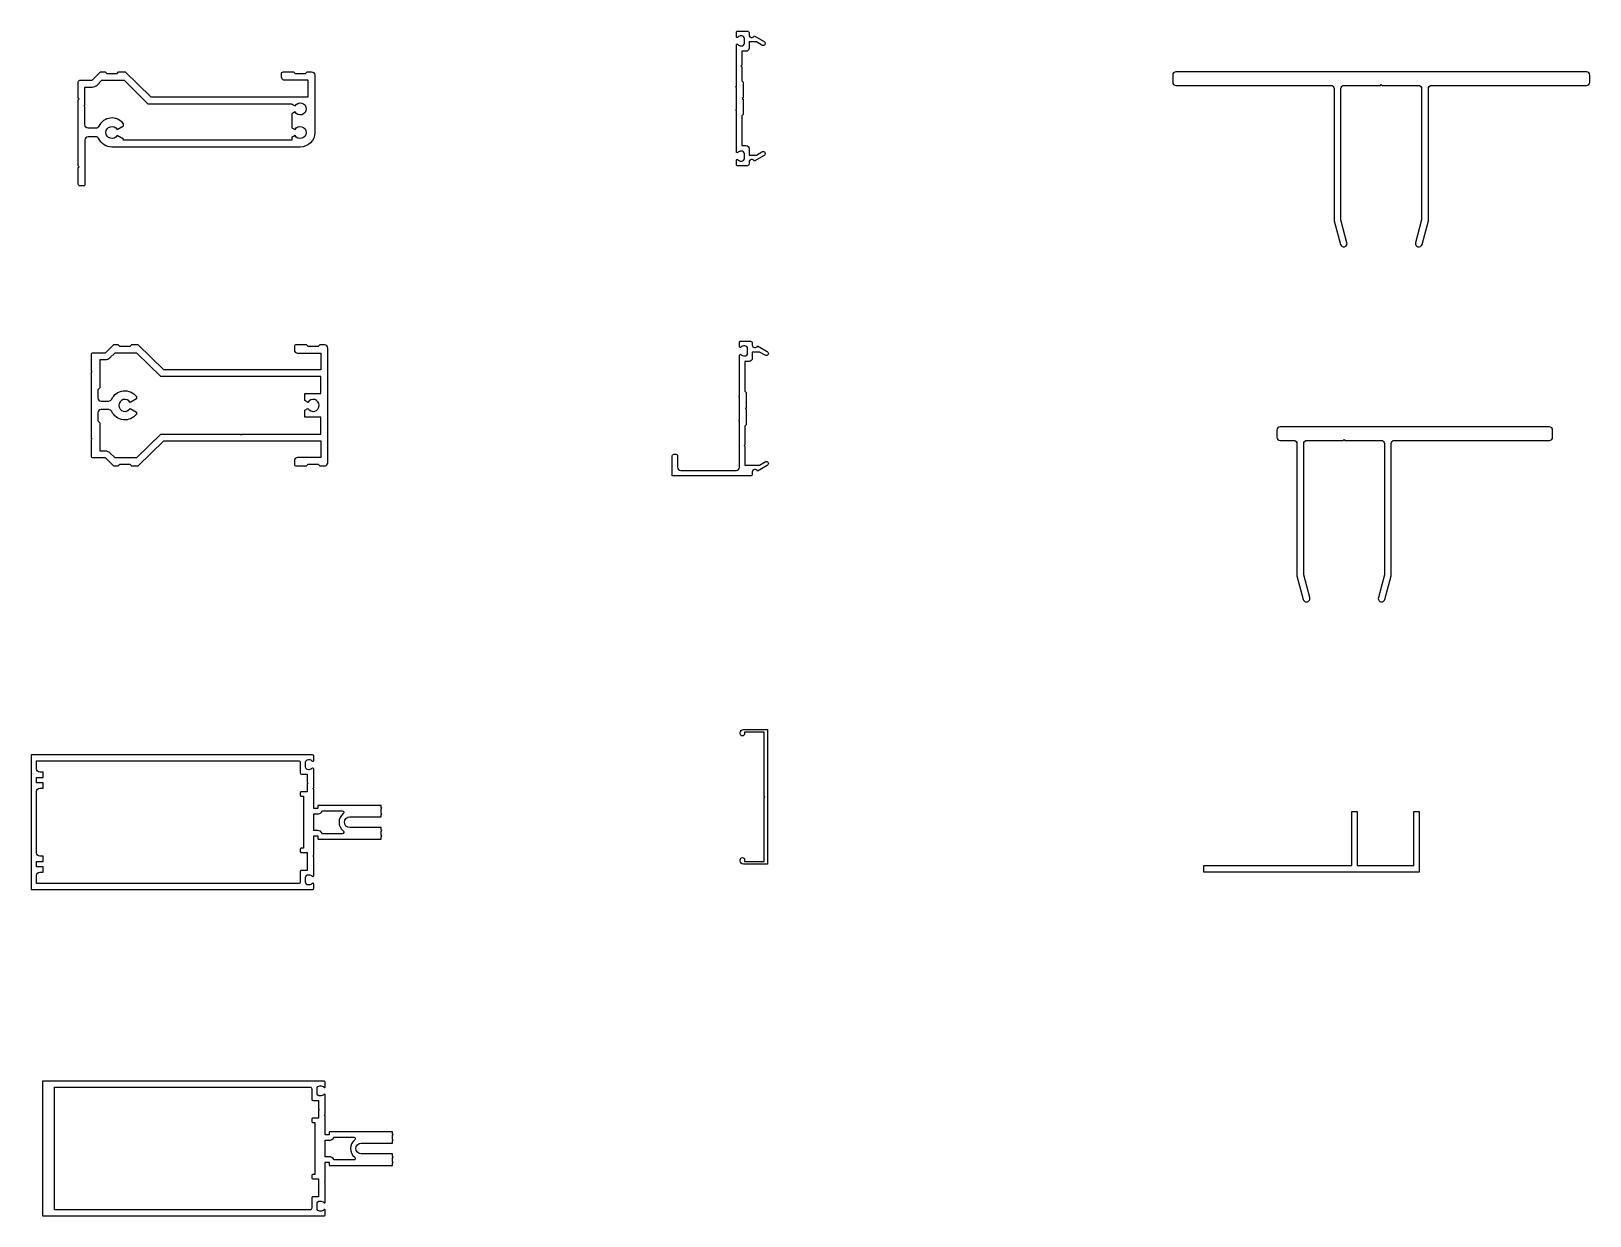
# Model space of a CAD drawing. Extents: x 514 to 723, y 315 to 349.
# Drawn here: x 648.55 to 677.51, y 327.47 to 349.47 of the extents above; entities that cross this region are included whole.
import ezdxf

# ---------------------------------------------------------------- set-up
doc = ezdxf.new("R2010")
doc.units = 0
doc.header["$MEASUREMENT"] = 0
doc.layers.add('SHAPE', color=7, linetype='Continuous')

msp = doc.modelspace()

# ---------------------------------------------------------------- linework, layer by layer
at = {"layer": 'SHAPE'}
for points in [[(661.893, 347.173), (662.028, 347.173), (662.133, 347.234, -1), (662.173, 347.164), (661.99, 347.059, 0.84909), (661.893, 347.043), (661.893, 347.003, -0.414214), (661.863, 346.973), (661.677, 346.973, -0.414214), (661.657, 346.993), (661.657, 347.075, -0.669376), (661.683, 347.086, 0.199773), (661.747, 347.059), (661.757, 347.059, 0.414214), (661.807, 347.109), (661.807, 347.197, 0.414214), (661.757, 347.247), (661.747, 347.247, 0.199773), (661.683, 347.22, -0.669376), (661.657, 347.231), (661.657, 347.991), (661.642, 348.006), (661.657, 348.021), (661.657, 348.426), (661.642, 348.441), (661.657, 348.456), (661.657, 349.215, -0.669376), (661.683, 349.226, 0.199773), (661.747, 349.199), (661.757, 349.199, 0.414214), (661.807, 349.249), (661.807, 349.337, 0.414214), (661.757, 349.387), (661.747, 349.387, 0.199773), (661.683, 349.36, -0.669376), (661.657, 349.371), (661.657, 349.453, -0.414214), (661.677, 349.473), (661.863, 349.473, -0.414214), (661.893, 349.443), (661.893, 349.403, 0.84909), (661.99, 349.387), (662.173, 349.282, -1), (662.133, 349.212), (662.028, 349.273), (661.893, 349.273), (661.893, 349.159, -0.414214), (661.833, 349.099), (661.757, 349.099), (661.757, 348.839), (661.742, 348.824), (661.757, 348.809), (661.757, 348.548), (661.782, 348.523), (661.782, 348.238), (661.767, 348.223), (661.782, 348.208), (661.782, 347.923), (661.757, 347.898), (661.757, 347.347), (661.833, 347.347, -0.414214), (661.893, 347.287)], [(649.554, 346.631, -0.414214), (649.524, 346.601), (649.459, 346.601, -0.414214), (649.429, 346.631), (649.429, 346.941), (649.444, 346.956), (649.429, 346.971), (649.429, 348.201), (649.444, 348.216), (649.429, 348.231), (649.429, 348.531, -0.414214), (649.459, 348.561), (649.689, 348.561), (649.844, 348.716), (649.929, 348.716), (649.959, 348.686), (650.149, 348.686), (650.179, 348.716), (650.301, 348.716), (650.776, 348.251), (653.699, 348.251), (653.699, 348.561), (653.264, 348.561, -0.414214), (653.204, 348.621), (653.204, 348.686, -0.414214), (653.234, 348.716), (653.429, 348.716), (653.459, 348.686), (653.649, 348.686), (653.679, 348.716), (653.764, 348.716, -0.414214), (653.824, 348.656), (653.824, 347.591, -0.414214), (653.554, 347.321), (650.054, 347.321, -0.290987), (649.81, 347.476, 0.290987), (649.755, 347.511), (649.614, 347.511, 0.414214), (649.554, 347.451)], [(669.824, 348.466), (672.704, 348.466, -0.414214), (672.764, 348.406), (672.764, 345.949), (672.882, 345.512, 1), (673.002, 345.544), (672.889, 345.966), (672.889, 348.406, -0.414214), (672.949, 348.466), (673.624, 348.466), (673.639, 348.481), (673.654, 348.466), (674.329, 348.466, -0.414214), (674.389, 348.406), (674.389, 345.966), (674.277, 345.544, 1), (674.397, 345.512), (674.514, 345.949), (674.514, 348.406, -0.414214), (674.574, 348.466), (677.454, 348.466, 0.414214), (677.514, 348.526), (677.514, 348.656, 0.414214), (677.454, 348.716), (669.824, 348.716, 0.414214), (669.764, 348.656), (669.764, 348.526, 0.414214)], [(649.866, 348.561), (650.279, 348.561), (650.724, 348.126), (653.399, 348.126), (653.399, 348.118), (653.457, 348.084, -3.732051), (653.457, 347.972), (653.399, 347.939), (653.399, 347.68), (653.457, 347.647, -3.732051), (653.457, 347.535), (653.399, 347.501), (653.399, 347.446), (650.269, 347.446), (650.269, 347.467), (650.151, 347.535, -3.732051), (650.151, 347.647), (650.269, 347.715), (650.269, 347.754, 0.563903), (649.81, 347.706, -0.290987), (649.755, 347.671), (649.614, 347.671, -0.414214), (649.554, 347.731), (649.554, 348.068), (649.539, 348.083), (649.554, 348.098), (649.554, 348.436), (649.689, 348.436, 0.198912), (649.778, 348.473)], [(650.389, 341.428), (650.419, 341.398), (650.541, 341.398), (651.016, 341.863), (653.939, 341.863), (653.939, 341.553), (653.504, 341.553, 0.414214), (653.444, 341.493), (653.444, 341.428, 0.414214), (653.474, 341.398), (653.669, 341.398), (653.699, 341.428), (653.889, 341.428), (653.919, 341.398), (654.004, 341.398, 0.414214), (654.064, 341.458), (654.064, 343.588, 0.414214), (654.004, 343.648), (653.919, 343.648), (653.889, 343.618), (653.699, 343.618), (653.669, 343.648), (653.474, 343.648, 0.414214), (653.444, 343.618), (653.444, 343.553, 0.414214), (653.504, 343.493), (653.939, 343.493), (653.939, 343.183), (651.016, 343.183), (650.541, 343.648), (650.419, 343.648), (650.389, 343.618), (650.199, 343.618), (650.169, 343.648), (650.084, 343.648), (649.929, 343.493), (649.699, 343.493, 0.414214), (649.669, 343.463), (649.669, 343.163), (649.684, 343.148), (649.669, 343.133), (649.669, 341.913), (649.684, 341.898), (649.669, 341.883), (649.669, 341.583, 0.414214), (649.699, 341.553), (649.929, 341.553), (650.084, 341.398), (650.169, 341.398), (650.199, 341.428)], [(650.509, 342.399), (650.509, 342.36, -0.563903), (650.05, 342.409, 0.290987), (649.995, 342.443), (649.854, 342.443, 0.414214), (649.794, 342.383), (649.794, 342.233), (649.829, 342.198), (649.829, 341.678), (649.929, 341.678, -0.198912), (650.017, 341.642), (650.106, 341.553), (650.519, 341.553), (650.964, 341.988), (652.437, 341.988), (652.452, 341.973), (652.467, 341.988), (653.939, 341.988), (653.939, 342.303), (653.639, 342.303), (653.639, 342.434), (653.697, 342.467, 3.732051), (653.697, 342.579), (653.639, 342.613), (653.639, 342.743), (653.939, 342.743), (653.939, 343.058), (650.964, 343.058), (650.519, 343.493), (650.106, 343.493), (650.017, 343.405, -0.198912), (649.929, 343.368), (649.829, 343.368), (649.829, 342.848), (649.794, 342.813), (649.794, 342.663, 0.414214), (649.854, 342.603), (649.995, 342.603, 0.290987), (650.05, 342.638, -0.563903), (650.509, 342.687), (650.509, 342.647), (650.391, 342.579, 3.732051), (650.391, 342.467)], [(661.716, 341.374), (661.716, 342.232), (661.701, 342.247), (661.716, 342.262), (661.716, 342.667), (661.701, 342.682), (661.716, 342.697), (661.716, 343.456, -0.669376), (661.741, 343.467, 0.199773), (661.805, 343.44), (661.816, 343.44, 0.414214), (661.866, 343.49), (661.866, 343.578, 0.414214), (661.816, 343.628), (661.805, 343.628, 0.199773), (661.741, 343.602, -0.669376), (661.716, 343.612), (661.716, 343.694, -0.414214), (661.736, 343.714), (661.922, 343.714, -0.414214), (661.952, 343.684), (661.952, 343.644, 0.84909), (662.049, 343.628), (662.232, 343.523, -1), (662.192, 343.454), (662.086, 343.514), (661.952, 343.514), (661.952, 343.4, -0.414214), (661.892, 343.34), (661.816, 343.34), (661.816, 342.789), (661.841, 342.764), (661.841, 342.479), (661.826, 342.464), (661.841, 342.449), (661.841, 342.164), (661.816, 342.139), (661.816, 341.792), (661.801, 341.777), (661.816, 341.762), (661.816, 341.414), (662.086, 341.414), (662.192, 341.475, -1), (662.232, 341.406), (662.049, 341.3, 0.84909), (661.952, 341.284), (661.952, 341.244, -0.414214), (661.922, 341.214), (660.466, 341.214), (660.466, 341.584, -0.414214), (660.496, 341.614), (660.536, 341.614, -0.414214), (660.566, 341.584), (660.566, 341.374, 0.414214), (660.626, 341.314), (661.656, 341.314, 0.414214)], [(672.013, 341.872, -0.414214), (672.073, 341.812), (672.073, 339.356), (672.19, 338.919, 1), (672.31, 338.951), (672.198, 339.372), (672.198, 341.812, -0.414214), (672.258, 341.872), (672.933, 341.872), (672.948, 341.887), (672.963, 341.872), (673.638, 341.872, -0.414214), (673.698, 341.812), (673.698, 339.372), (673.585, 338.951, 1), (673.705, 338.919), (673.823, 339.356), (673.823, 341.812, -0.414214), (673.883, 341.872), (676.763, 341.872, 0.414214), (676.823, 341.932), (676.823, 342.062, 0.414214), (676.763, 342.122), (671.758, 342.122, 0.414214), (671.698, 342.062), (671.698, 341.932, 0.414214), (671.758, 341.872)], [(661.789, 336.503), (662.233, 336.503), (662.233, 334.003), (661.789, 334.003, -0.414214), (661.729, 334.063), (661.729, 334.083, -1), (661.809, 334.083), (661.809, 334.053), (662.173, 334.053), (662.173, 335.238), (662.188, 335.253), (662.173, 335.268), (662.173, 336.453), (661.809, 336.453), (661.809, 336.423, -1), (661.729, 336.423), (661.729, 336.443, -0.414214)], [(655.054, 334.64), (655.054, 334.68), (654.474, 334.68, -1), (654.474, 334.88), (655.054, 334.88), (655.054, 334.92), (655.069, 334.935), (655.054, 334.95), (655.054, 335.023), (655.069, 335.038), (655.054, 335.053), (655.054, 335.093), (653.89, 335.093, 0.414214), (653.88, 335.083), (653.88, 335.043, -0.414214), (653.87, 335.033), (653.814, 335.033, -0.414214), (653.804, 335.043), (653.804, 335.39), (653.789, 335.405), (653.804, 335.42), (653.804, 335.772, 0.669376), (653.778, 335.783, -0.199773), (653.714, 335.756), (653.704, 335.756, -0.414214), (653.654, 335.806), (653.654, 335.894, -0.414214), (653.704, 335.944), (653.714, 335.944, -0.199773), (653.778, 335.917, 0.669376), (653.804, 335.928), (653.804, 336.01, 0.414214), (653.784, 336.03), (648.554, 336.03), (648.554, 333.53), (653.784, 333.53, 0.414214), (653.804, 333.55), (653.804, 333.632, 0.669376), (653.778, 333.643, -0.199773), (653.714, 333.616), (653.704, 333.616, -0.414214), (653.654, 333.666), (653.654, 333.754, -0.414214), (653.704, 333.804), (653.714, 333.804, -0.199773), (653.778, 333.777, 0.669376), (653.804, 333.788), (653.804, 334.14), (653.789, 334.155), (653.804, 334.17), (653.804, 334.517, -0.414214), (653.814, 334.527), (653.87, 334.527, -0.414214), (653.88, 334.517), (653.88, 334.477, 0.414214), (653.89, 334.467), (655.054, 334.467), (655.054, 334.507), (655.069, 334.522), (655.054, 334.537), (655.054, 334.61), (655.069, 334.625)], [(653.554, 333.865), (653.554, 333.67, -0.414214), (653.524, 333.64), (648.654, 333.64), (648.654, 333.79, -0.414214), (648.714, 333.85), (648.774, 333.85), (648.774, 333.95), (648.654, 333.95), (648.654, 334.05), (648.774, 334.05), (648.774, 334.15), (648.714, 334.15, -0.414214), (648.654, 334.21), (648.654, 335.35, -0.414214), (648.714, 335.41), (648.774, 335.41), (648.774, 335.51), (648.654, 335.51), (648.654, 335.61), (648.774, 335.61), (648.774, 335.71), (648.714, 335.71, -0.414214), (648.654, 335.77), (648.654, 335.92), (653.524, 335.92, -0.414214), (653.554, 335.89), (653.554, 335.695, 0.414214), (653.574, 335.675), (653.679, 335.675), (653.679, 335.524), (653.694, 335.509), (653.679, 335.494), (653.679, 335.343), (653.574, 335.343, 0.414214), (653.554, 335.323), (653.554, 335.283, 0.414214), (653.574, 335.263), (653.614, 335.263), (653.614, 334.297), (653.574, 334.297, 0.414214), (653.554, 334.277), (653.554, 334.237, 0.414214), (653.574, 334.217), (653.679, 334.217), (653.679, 333.885), (653.574, 333.885, 0.414214)], [(654.353, 334.621, -0.718023), (654.335, 334.567), (653.968, 334.567, 0.281861), (653.87, 334.627), (653.804, 334.627), (653.804, 334.933), (653.87, 334.933, 0.281861), (653.968, 334.993), (654.335, 334.993, -0.718023), (654.353, 334.939, 0.495501)], [(654.017, 327.571, 0.669376), (653.991, 327.582, -0.199773), (653.927, 327.555), (653.917, 327.555, -0.414214), (653.867, 327.605), (653.867, 327.693, -0.414214), (653.917, 327.743), (653.927, 327.743, -0.199773), (653.991, 327.717, 0.669376), (654.017, 327.727), (654.017, 328.079), (654.002, 328.094), (654.017, 328.109), (654.017, 328.456, -0.414214), (654.027, 328.466), (654.083, 328.466, -0.414214), (654.093, 328.456), (654.093, 328.416, 0.414214), (654.103, 328.406), (655.267, 328.406), (655.267, 328.446), (655.282, 328.461), (655.267, 328.476), (655.267, 328.549), (655.282, 328.564), (655.267, 328.579), (655.267, 328.619), (654.687, 328.619, -1), (654.687, 328.819), (655.267, 328.819), (655.267, 328.859), (655.282, 328.874), (655.267, 328.889), (655.267, 328.962), (655.282, 328.977), (655.267, 328.992), (655.267, 329.032), (654.103, 329.032, 0.414214), (654.093, 329.022), (654.093, 328.982, -0.414214), (654.083, 328.972), (654.027, 328.972, -0.414214), (654.017, 328.982), (654.017, 329.329), (654.002, 329.344), (654.017, 329.359), (654.017, 329.711, 0.669376), (653.991, 329.722, -0.199773), (653.927, 329.695), (653.917, 329.695, -0.414214), (653.867, 329.745), (653.867, 329.833, -0.414214), (653.917, 329.883), (653.927, 329.883, -0.199773), (653.991, 329.857, 0.669376), (654.017, 329.867), (654.017, 329.949, 0.414214), (653.997, 329.969), (648.767, 329.969), (648.767, 327.469), (653.997, 327.469, 0.414214), (654.017, 327.489)], [(653.767, 327.804), (653.767, 327.609, -0.414214), (653.737, 327.579), (648.987, 327.579), (648.987, 329.859), (653.737, 329.859, -0.414214), (653.767, 329.829), (653.767, 329.634, 0.414214), (653.787, 329.614), (653.892, 329.614), (653.892, 329.463), (653.907, 329.448), (653.892, 329.433), (653.892, 329.282), (653.787, 329.282, 0.414214), (653.767, 329.262), (653.767, 329.222, 0.414214), (653.787, 329.202), (653.827, 329.202), (653.827, 328.236), (653.787, 328.236, 0.414214), (653.767, 328.216), (653.767, 328.176, 0.414214), (653.787, 328.156), (653.892, 328.156), (653.892, 327.824), (653.787, 327.824, 0.414214)], [(654.566, 328.878, 0.495501), (654.566, 328.56, -0.718023), (654.548, 328.506), (654.181, 328.506, 0.281861), (654.083, 328.566), (654.017, 328.566), (654.017, 328.872), (654.083, 328.872, 0.281861), (654.181, 328.932), (654.548, 328.932, -0.718023)]]:
    msp.add_lwpolyline(points, format="xyb", close=True, dxfattribs=at)
msp.add_lwpolyline([(673.192, 334.977), (673.192, 333.977), (674.242, 333.977), (674.242, 334.977), (674.342, 334.977), (674.342, 333.852), (670.342, 333.852), (670.342, 333.977), (673.092, 333.977), (673.092, 334.977)], close=True, dxfattribs=at)

doc.saveas('drawing.dxf')
